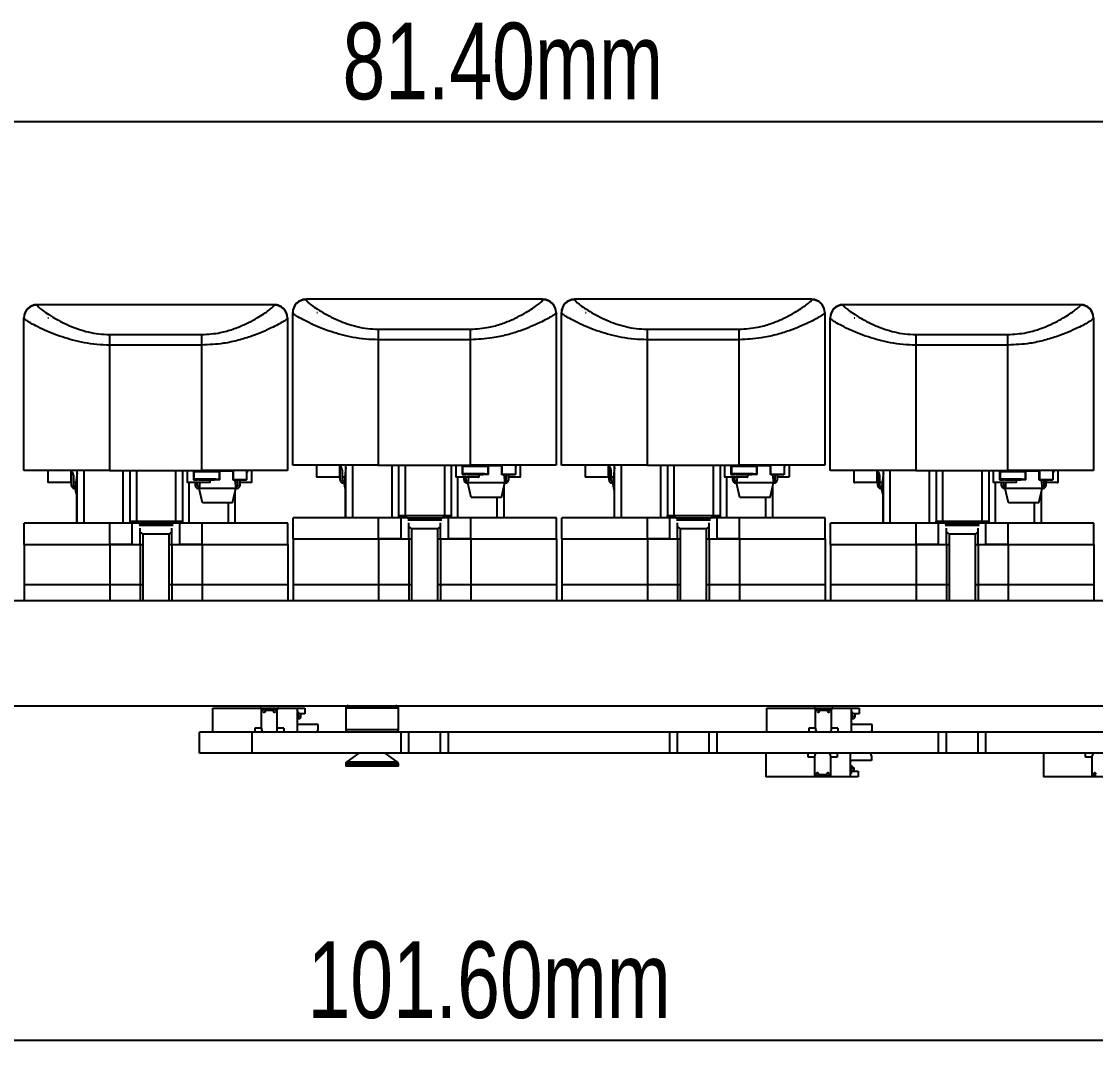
# Model space of a CAD drawing. Header units: millimetres. Extents: x 5 to 292, y 4 to 204.
# Drawn here: x 75.83 to 116.59, y 70.41 to 110.09 of the extents above; entities that cross this region are included whole.
import ezdxf

# ---------------------------------------------------------------- set-up
doc = ezdxf.new("R2010")
doc.units = ezdxf.units.MM
doc.layers.add('LAYER_1', color=179, linetype='Continuous')
doc.styles.add('SLDTEXTSTYLE0', font='TXT', dxfattribs={"width": 0.75})
doc.dimstyles.new('SLDDIMSTYLE0', dxfattribs={"dimtxt": 2.910417, "dimasz": 3.556, "dimexe": 0, "dimexo": 0.0625, "dimgap": 0.727604, "dimtad": 1, "dimrnd": 1e-09, "dimzin": 4, "dimdsep": 46, "dimtxsty": 'SLDTEXTSTYLE0', "dimblk1": 'CLOSED', "dimblk2": 'CLOSED', "dimsah": 1, "dimcen": 0.09, "dimadec": 0, "dimazin": 1, "dimtfac": 1, "dimtofl": 0, "dimtmove": 0, "dimatfit": 3, "dimldrblk": 'CLOSED', "dimfxl": 1, "dimfrac": 2, "dimtolj": 1, "dimtzin": 12, "dimarcsym": 0})

# ---------------------------------------------------------------- blocks, each defined once
blk = doc.blocks.new('_CLOSED')
at = {"color": 0, "linetype": 'ByBlock', "lineweight": -2}
for p, q in [((-1, 0.166667), (0, 0)), ((-1, 0.166667), (-1, -0.166667)), ((0, 0), (-1, -0.166667)), ((0, 0), (-1, 0))]:
    blk.add_line(p, q, dxfattribs=at)
blk = doc.blocks.new('_D')
at = {"layer": 'LAYER_1'}
for p, q in [((55.519, 98.802), (55.519, 107.298)), ((136.919, 98.802), (136.919, 107.298)), ((55.519, 106.298), (136.919, 106.298))]:
    blk.add_line(p, q, dxfattribs=at)
at = {"layer": 'LAYER_1', "xscale": 3.556, "yscale": 3.556, "rotation": 180}
blk.add_blockref('_CLOSED', (55.519, 106.298, -83.201), dxfattribs=at)
at = {"layer": 'LAYER_1', "xscale": 3.556, "yscale": 3.556}
blk.add_blockref('_CLOSED', (136.919, 106.298, -83.201), dxfattribs=at)
at = {"layer": 'LAYER_1', "insert": (88.009, 110.05), "char_height": 2.9104, "attachment_point": 1, "style": 'SLDTEXTSTYLE0'}
blk.add_mtext('81.40mm', dxfattribs=at)
blk = doc.blocks.new('_D_1')
at = {"layer": 'LAYER_1'}
for p, q in [((45.432, 83.114), (45.432, 70.414)), ((147.032, 83.114), (147.032, 70.414)), ((45.432, 71.414), (147.032, 71.414))]:
    blk.add_line(p, q, dxfattribs=at)
at = {"layer": 'LAYER_1', "xscale": 3.556, "yscale": 3.556, "rotation": 180}
blk.add_blockref('_CLOSED', (45.432, 71.414, -83.201), dxfattribs=at)
at = {"layer": 'LAYER_1', "xscale": 3.556, "yscale": 3.556}
blk.add_blockref('_CLOSED', (147.032, 71.414, -83.201), dxfattribs=at)
at = {"layer": 'LAYER_1', "insert": (86.682, 75.165), "char_height": 2.9104, "attachment_point": 1, "style": 'SLDTEXTSTYLE0'}
blk.add_mtext('101.60mm', dxfattribs=at)

msp = doc.modelspace()

# ---------------------------------------------------------------- linework, layer by layer
at = {"color": 7, "linetype": 'Continuous', "lineweight": 25}
for p, q in [((86.619, 99.544), (86.619, 99.531)), ((95.619, 99.544), (86.619, 99.544)), ((95.619, 99.531), (95.619, 99.544)), ((96.819, 99.544), (96.819, 99.531)), ((105.819, 99.544), (96.819, 99.544)), ((105.819, 99.531), (105.819, 99.544)), ((76.419, 99.339), (76.419, 99.326)), ((85.419, 99.339), (76.419, 99.339)), ((85.419, 99.326), (85.419, 99.339)), ((107.019, 99.339), (107.019, 99.326)), ((116.019, 99.339), (107.019, 99.339)), ((116.019, 99.326), (116.019, 99.339)), ((75.919, 98.827), (75.919, 98.839)), ((75.919, 93.039), (75.919, 98.827)), ((76.83, 98.839), (76.856, 98.839)), ((85.919, 98.839), (85.919, 98.827)), ((85.919, 98.827), (85.919, 93.039)), ((86.119, 99.032), (86.119, 99.044)), ((86.119, 93.244), (86.119, 99.032)), ((87.03, 99.044), (87.056, 99.044)), ((96.119, 99.044), (96.119, 99.032)), ((96.119, 99.032), (96.119, 93.244)), ((96.319, 99.032), (96.319, 99.044)), ((96.319, 93.244), (96.319, 99.032)), ((97.23, 99.044), (97.256, 99.044)), ((106.319, 99.044), (106.319, 99.032)), ((106.319, 99.032), (106.319, 93.244)), ((106.519, 98.827), (106.519, 98.839)), ((106.519, 93.039), (106.519, 98.827)), ((107.43, 98.839), (107.456, 98.839)), ((116.519, 98.839), (116.519, 98.827)), ((116.519, 98.827), (116.519, 93.039)), ((89.369, 98.41), (92.869, 98.41)), ((89.369, 98.41), (89.369, 98.01)), ((92.869, 98.01), (92.869, 98.41)), ((99.569, 98.41), (103.069, 98.41)), ((99.569, 98.41), (99.569, 98.01)), ((103.069, 98.01), (103.069, 98.41)), ((79.169, 98.206), (82.669, 98.206)), ((79.169, 98.206), (79.169, 97.806)), ((82.669, 97.806), (82.669, 98.206)), ((92.869, 98.01), (89.369, 98.01)), ((89.369, 98.01), (89.369, 93.244)), ((92.869, 93.244), (92.869, 98.01)), ((99.569, 98.01), (99.569, 93.244)), ((103.069, 98.01), (99.569, 98.01)), ((103.069, 93.244), (103.069, 98.01)), ((109.769, 98.206), (113.269, 98.206)), ((109.769, 98.206), (109.769, 97.806)), ((113.269, 97.806), (113.269, 98.206)), ((79.169, 97.806), (79.169, 93.039)), ((82.669, 97.806), (79.169, 97.806)), ((82.669, 93.039), (82.669, 97.806)), ((113.269, 97.806), (109.769, 97.806)), ((109.769, 97.806), (109.769, 93.039)), ((113.269, 93.039), (113.269, 97.806)), ((79.169, 93.039), (75.919, 93.039)), ((76.833, 92.594), (76.833, 93.034)), ((77.693, 93.034), (77.693, 92.594)), ((77.94, 92.951), (77.868, 92.367)), ((77.94, 91.039), (77.94, 93.039)), ((78.19, 93.039), (78.19, 91.039)), ((79.169, 93.039), (82.669, 93.039)), ((79.69, 91.039), (79.69, 93.039)), ((79.94, 93.039), (79.94, 91.125)), ((80.19, 93.039), (80.19, 91.125)), ((81.69, 91.125), (81.69, 93.039)), ((81.94, 93.039), (81.94, 91.039)), ((82.121, 92.594), (82.121, 93.034)), ((82.353, 93.039), (82.353, 92.689)), ((82.383, 93.009), (82.603, 93.009)), ((82.383, 92.719), (82.383, 93.009)), ((82.603, 93.009), (82.603, 93.039)), ((82.603, 93.009), (83.103, 93.009)), ((82.652, 93.009), (82.652, 93.039)), ((82.653, 93.009), (82.653, 93.039)), ((85.919, 93.039), (82.669, 93.039)), ((82.981, 93.034), (82.981, 93.009)), ((83.053, 93.017), (82.981, 93.017)), ((83.053, 93.039), (83.053, 93.009)), ((83.055, 93.039), (83.055, 93.009)), ((83.103, 93.034), (83.103, 93.039)), ((83.103, 93.034), (83.103, 93.009)), ((83.353, 93.034), (83.103, 93.034)), ((83.103, 93.009), (83.323, 93.009)), ((83.323, 93.009), (83.323, 92.719)), ((83.353, 93.039), (83.353, 93.034)), ((83.353, 92.689), (83.353, 93.034)), ((83.856, 93.017), (83.353, 93.017)), ((83.68, 93.017), (83.68, 93.039)), ((83.699, 93.017), (83.699, 93.034)), ((83.856, 93.039), (83.856, 92.689)), ((83.856, 92.719), (83.856, 93.009)), ((83.856, 93.009), (83.858, 93.009)), ((83.858, 93.009), (83.858, 93.039)), ((83.858, 93.009), (83.86, 93.009)), ((83.86, 93.034), (83.86, 93.009)), ((83.861, 93.034), (83.86, 93.034)), ((83.86, 93.009), (83.861, 93.009)), ((83.861, 92.689), (83.861, 93.034)), ((83.861, 93.009), (83.861, 92.719)), ((84.371, 93.039), (84.371, 92.689)), ((84.392, 92.969), (84.371, 92.969)), ((84.392, 93.039), (84.392, 92.969)), ((84.559, 93.034), (84.559, 92.594)), ((89.369, 93.244), (86.119, 93.244)), ((87.033, 92.799), (87.033, 93.239)), ((87.893, 93.239), (87.893, 92.799)), ((87.927, 92.671), (87.927, 93.074)), ((87.997, 93.074), (87.997, 92.671)), ((88.14, 93.156), (88.068, 92.571)), ((88.14, 91.244), (88.14, 93.244)), ((88.39, 93.244), (88.39, 91.244)), ((89.369, 93.244), (92.869, 93.244)), ((89.89, 91.244), (89.89, 93.244)), ((90.14, 93.244), (90.14, 91.33)), ((90.39, 93.244), (90.39, 91.33)), ((91.89, 91.33), (91.89, 93.244)), ((92.14, 93.244), (92.14, 91.244)), ((92.321, 92.799), (92.321, 93.239)), ((92.553, 93.244), (92.553, 92.894)), ((92.583, 92.924), (92.583, 93.214)), ((92.583, 93.214), (92.803, 93.214)), ((92.803, 93.214), (92.803, 93.244)), ((92.803, 93.214), (93.303, 93.214)), ((92.852, 93.214), (92.852, 93.244)), ((92.853, 93.214), (92.853, 93.244)), ((96.119, 93.244), (92.869, 93.244)), ((93.181, 93.239), (93.181, 93.214)), ((93.253, 93.221), (93.181, 93.221)), ((93.253, 93.244), (93.253, 93.214)), ((93.255, 93.244), (93.255, 93.214)), ((93.303, 93.239), (93.303, 93.244)), ((93.303, 93.239), (93.303, 93.214)), ((93.553, 93.239), (93.303, 93.239)), ((93.303, 93.214), (93.523, 93.214)), ((93.523, 93.214), (93.523, 92.924)), ((93.553, 93.244), (93.553, 93.239)), ((93.553, 92.894), (93.553, 93.239)), ((94.056, 93.221), (93.553, 93.221)), ((93.88, 93.221), (93.88, 93.244)), ((93.899, 93.221), (93.899, 93.239)), ((94.056, 93.244), (94.056, 92.894)), ((94.056, 93.214), (94.058, 93.214)), ((94.056, 92.924), (94.056, 93.214)), ((94.058, 93.214), (94.058, 93.244)), ((94.058, 93.214), (94.06, 93.214)), ((94.06, 93.239), (94.06, 93.214)), ((94.061, 93.239), (94.06, 93.239)), ((94.06, 93.214), (94.061, 93.214)), ((94.061, 92.894), (94.061, 93.239)), ((94.061, 93.214), (94.061, 92.924)), ((94.571, 93.244), (94.571, 92.894)), ((94.592, 93.174), (94.571, 93.174)), ((94.592, 93.244), (94.592, 93.174)), ((94.759, 93.239), (94.759, 92.799)), ((99.569, 93.244), (96.319, 93.244)), ((97.233, 92.799), (97.233, 93.239)), ((98.093, 93.239), (98.093, 92.799)), ((98.127, 92.671), (98.127, 93.074)), ((98.197, 93.074), (98.197, 92.671)), ((98.34, 93.156), (98.268, 92.571)), ((98.34, 91.244), (98.34, 93.244)), ((98.59, 93.244), (98.59, 91.244)), ((99.569, 93.244), (103.069, 93.244)), ((100.09, 91.244), (100.09, 93.244)), ((100.34, 93.244), (100.34, 91.33)), ((100.59, 93.244), (100.59, 91.33)), ((102.09, 91.33), (102.09, 93.244)), ((102.34, 93.244), (102.34, 91.244)), ((102.521, 92.799), (102.521, 93.239)), ((102.753, 93.244), (102.753, 92.894)), ((102.783, 93.214), (103.003, 93.214)), ((102.783, 92.924), (102.783, 93.214)), ((103.003, 93.214), (103.003, 93.244)), ((103.003, 93.214), (103.503, 93.214)), ((103.052, 93.214), (103.052, 93.244)), ((103.053, 93.214), (103.053, 93.244)), ((106.319, 93.244), (103.069, 93.244)), ((103.381, 93.239), (103.381, 93.214)), ((103.453, 93.221), (103.381, 93.221)), ((103.453, 93.244), (103.453, 93.214)), ((103.455, 93.244), (103.455, 93.214)), ((103.503, 93.239), (103.503, 93.244)), ((103.503, 93.239), (103.503, 93.214)), ((103.753, 93.239), (103.503, 93.239)), ((103.503, 93.214), (103.723, 93.214)), ((103.723, 93.214), (103.723, 92.924)), ((103.753, 93.244), (103.753, 93.239)), ((103.753, 92.894), (103.753, 93.239)), ((104.256, 93.221), (103.753, 93.221)), ((104.08, 93.221), (104.08, 93.244)), ((104.099, 93.221), (104.099, 93.239)), ((104.256, 93.244), (104.256, 92.894)), ((104.256, 93.214), (104.258, 93.214)), ((104.256, 92.924), (104.256, 93.214)), ((104.258, 93.214), (104.258, 93.244)), ((104.258, 93.214), (104.26, 93.214)), ((104.26, 93.239), (104.26, 93.214)), ((104.261, 93.239), (104.26, 93.239)), ((104.26, 93.214), (104.261, 93.214)), ((104.261, 92.894), (104.261, 93.239)), ((104.261, 93.214), (104.261, 92.924)), ((104.771, 93.244), (104.771, 92.894)), ((104.792, 93.174), (104.771, 93.174)), ((104.792, 93.244), (104.792, 93.174)), ((104.959, 93.239), (104.959, 92.799)), ((109.769, 93.039), (106.519, 93.039)), ((107.433, 92.594), (107.433, 93.034)), ((108.293, 93.034), (108.293, 92.594)), ((108.54, 92.951), (108.468, 92.367)), ((108.54, 91.039), (108.54, 93.039)), ((108.79, 93.039), (108.79, 91.039)), ((109.769, 93.039), (113.269, 93.039)), ((110.29, 91.039), (110.29, 93.039)), ((110.54, 93.039), (110.54, 91.125)), ((110.79, 93.039), (110.79, 91.125)), ((112.29, 91.125), (112.29, 93.039)), ((112.54, 93.039), (112.54, 91.039)), ((112.721, 92.594), (112.721, 93.034)), ((112.953, 93.039), (112.953, 92.689)), ((112.983, 92.719), (112.983, 93.009)), ((112.983, 93.009), (113.203, 93.009)), ((113.203, 93.009), (113.203, 93.039)), ((113.203, 93.009), (113.703, 93.009)), ((113.252, 93.009), (113.252, 93.039)), ((113.253, 93.009), (113.253, 93.039)), ((116.519, 93.039), (113.269, 93.039)), ((113.581, 93.034), (113.581, 93.009)), ((113.653, 93.017), (113.581, 93.017)), ((113.653, 93.039), (113.653, 93.009)), ((113.655, 93.039), (113.655, 93.009)), ((113.703, 93.034), (113.703, 93.039)), ((113.703, 93.034), (113.703, 93.009)), ((113.953, 93.034), (113.703, 93.034)), ((113.703, 93.009), (113.923, 93.009)), ((113.923, 93.009), (113.923, 92.719)), ((113.953, 93.039), (113.953, 93.034)), ((113.953, 92.689), (113.953, 93.034)), ((114.456, 93.017), (113.953, 93.017)), ((114.28, 93.017), (114.28, 93.039)), ((114.299, 93.017), (114.299, 93.034)), ((114.456, 93.039), (114.456, 92.689)), ((114.456, 93.009), (114.458, 93.009)), ((114.456, 92.719), (114.456, 93.009)), ((114.458, 93.009), (114.458, 93.039)), ((114.458, 93.009), (114.46, 93.009)), ((114.46, 93.034), (114.46, 93.009)), ((114.461, 93.034), (114.46, 93.034)), ((114.46, 93.009), (114.461, 93.009)), ((114.461, 92.689), (114.461, 93.034)), ((114.461, 93.009), (114.461, 92.719)), ((114.971, 93.039), (114.971, 92.689)), ((114.992, 92.969), (114.971, 92.969)), ((114.992, 93.039), (114.992, 92.969)), ((115.159, 93.034), (115.159, 92.594)), ((77.688, 92.589), (76.838, 92.589)), ((77.727, 92.589), (77.688, 92.589)), ((77.727, 92.467), (77.727, 92.869)), ((77.797, 92.869), (77.797, 92.467)), ((77.896, 92.589), (77.797, 92.589)), ((82.976, 92.589), (82.126, 92.589)), ((82.18, 92.589), (82.18, 91.039)), ((82.353, 92.689), (82.503, 92.689)), ((82.503, 92.719), (82.383, 92.719)), ((82.425, 92.467), (82.425, 92.589)), ((82.495, 92.589), (82.495, 92.467)), ((82.503, 92.689), (82.503, 92.719)), ((83.203, 92.719), (82.503, 92.719)), ((82.553, 92.689), (82.503, 92.689)), ((82.553, 92.719), (82.553, 92.69)), ((83.153, 92.69), (82.553, 92.69)), ((82.553, 92.679), (82.553, 92.689)), ((83.152, 92.689), (82.553, 92.689)), ((82.553, 92.679), (82.553, 92.689)), ((82.553, 92.689), (82.553, 92.689)), ((83.152, 92.679), (82.553, 92.679)), ((82.553, 92.679), (82.553, 92.679)), ((82.594, 92.589), (82.566, 92.367)), ((82.981, 92.679), (82.981, 92.594)), ((83.152, 92.679), (83.152, 92.689)), ((83.203, 92.689), (83.152, 92.689)), ((83.153, 92.69), (83.153, 92.719)), ((83.203, 92.689), (83.203, 92.719)), ((83.203, 92.719), (83.323, 92.719)), ((83.353, 92.689), (83.203, 92.689)), ((83.857, 92.719), (83.856, 92.719)), ((83.856, 92.689), (83.857, 92.689)), ((83.857, 92.689), (83.857, 92.719)), ((83.86, 92.719), (83.857, 92.719)), ((83.857, 92.689), (83.86, 92.689)), ((83.86, 92.689), (83.86, 92.719)), ((83.86, 92.719), (83.861, 92.719)), ((83.861, 92.689), (83.86, 92.689)), ((84.371, 92.689), (83.861, 92.689)), ((83.864, 92.679), (83.864, 92.689)), ((83.866, 92.679), (83.864, 92.679)), ((83.866, 92.679), (83.866, 92.689)), ((84.365, 92.679), (83.866, 92.679)), ((83.928, 92.679), (83.966, 92.367)), ((84.038, 92.589), (83.939, 92.589)), ((84.038, 92.467), (84.038, 92.679)), ((84.108, 92.679), (84.108, 92.467)), ((84.554, 92.589), (84.108, 92.589)), ((84.365, 92.679), (84.365, 92.689)), ((87.888, 92.794), (87.038, 92.794)), ((87.927, 92.794), (87.888, 92.794)), ((88.096, 92.794), (87.997, 92.794)), ((88.027, 92.641), (88.077, 92.641)), ((88.068, 92.571), (88.027, 92.571)), ((88.14, 92.26), (88.068, 92.571)), ((88.14, 92.571), (88.068, 92.571)), ((93.176, 92.794), (92.326, 92.794)), ((92.38, 92.794), (92.38, 91.244)), ((92.553, 92.894), (92.703, 92.894)), ((92.703, 92.924), (92.583, 92.924)), ((92.625, 92.671), (92.625, 92.794)), ((92.695, 92.794), (92.695, 92.671)), ((92.703, 92.894), (92.703, 92.924)), ((93.403, 92.924), (92.703, 92.924)), ((92.753, 92.894), (92.703, 92.894)), ((92.725, 92.641), (92.775, 92.641)), ((92.766, 92.571), (92.725, 92.571)), ((92.753, 92.924), (92.753, 92.895)), ((93.353, 92.895), (92.753, 92.895)), ((92.753, 92.884), (92.753, 92.894)), ((93.352, 92.894), (92.753, 92.894)), ((92.753, 92.884), (92.753, 92.894)), ((92.753, 92.894), (92.753, 92.894)), ((93.352, 92.884), (92.753, 92.884)), ((92.753, 92.884), (92.753, 92.884)), ((92.794, 92.794), (92.766, 92.571)), ((94.166, 92.571), (92.766, 92.571)), ((92.893, 92.021), (92.766, 92.571)), ((93.181, 92.884), (93.181, 92.799)), ((93.352, 92.884), (93.352, 92.894)), ((93.403, 92.894), (93.352, 92.894)), ((93.353, 92.895), (93.353, 92.924)), ((93.403, 92.894), (93.403, 92.924)), ((93.403, 92.924), (93.523, 92.924)), ((93.553, 92.894), (93.403, 92.894)), ((94.04, 92.021), (94.166, 92.571)), ((94.057, 92.924), (94.056, 92.924)), ((94.056, 92.894), (94.057, 92.894)), ((94.057, 92.894), (94.057, 92.924)), ((94.06, 92.924), (94.057, 92.924)), ((94.057, 92.894), (94.06, 92.894)), ((94.06, 92.894), (94.06, 92.924)), ((94.06, 92.924), (94.061, 92.924)), ((94.061, 92.894), (94.06, 92.894)), ((94.571, 92.894), (94.061, 92.894)), ((94.064, 92.884), (94.064, 92.894)), ((94.066, 92.884), (94.064, 92.884)), ((94.066, 92.884), (94.066, 92.894)), ((94.565, 92.884), (94.066, 92.884)), ((94.128, 92.884), (94.166, 92.571)), ((94.238, 92.794), (94.139, 92.794)), ((94.158, 92.641), (94.208, 92.641)), ((94.208, 92.571), (94.166, 92.571)), ((94.238, 92.671), (94.238, 92.884)), ((94.308, 92.884), (94.308, 92.671)), ((94.754, 92.794), (94.308, 92.794)), ((94.565, 92.884), (94.565, 92.894)), ((98.088, 92.794), (97.238, 92.794)), ((98.127, 92.794), (98.088, 92.794)), ((98.296, 92.794), (98.197, 92.794)), ((98.227, 92.641), (98.277, 92.641)), ((98.268, 92.571), (98.227, 92.571)), ((98.34, 92.571), (98.268, 92.571)), ((98.34, 92.26), (98.268, 92.571)), ((103.376, 92.794), (102.526, 92.794)), ((102.58, 92.794), (102.58, 91.244)), ((102.753, 92.894), (102.903, 92.894)), ((102.903, 92.924), (102.783, 92.924)), ((102.825, 92.671), (102.825, 92.794)), ((102.895, 92.794), (102.895, 92.671)), ((102.903, 92.894), (102.903, 92.924)), ((103.603, 92.924), (102.903, 92.924)), ((102.953, 92.894), (102.903, 92.894)), ((102.925, 92.641), (102.975, 92.641)), ((102.966, 92.571), (102.925, 92.571)), ((102.953, 92.924), (102.953, 92.895)), ((103.553, 92.895), (102.953, 92.895)), ((102.953, 92.884), (102.953, 92.894)), ((103.552, 92.894), (102.953, 92.894)), ((102.953, 92.884), (102.953, 92.894)), ((102.953, 92.894), (102.953, 92.894)), ((103.552, 92.884), (102.953, 92.884)), ((102.953, 92.884), (102.953, 92.884)), ((102.994, 92.794), (102.966, 92.571)), ((104.366, 92.571), (102.966, 92.571)), ((103.093, 92.021), (102.966, 92.571)), ((103.381, 92.884), (103.381, 92.799)), ((103.552, 92.884), (103.552, 92.894)), ((103.603, 92.894), (103.552, 92.894)), ((103.553, 92.895), (103.553, 92.924)), ((103.603, 92.894), (103.603, 92.924)), ((103.603, 92.924), (103.723, 92.924)), ((103.753, 92.894), (103.603, 92.894)), ((104.24, 92.021), (104.366, 92.571)), ((104.257, 92.924), (104.256, 92.924)), ((104.256, 92.894), (104.257, 92.894)), ((104.257, 92.894), (104.257, 92.924)), ((104.26, 92.924), (104.257, 92.924)), ((104.257, 92.894), (104.26, 92.894)), ((104.26, 92.894), (104.26, 92.924)), ((104.26, 92.924), (104.261, 92.924)), ((104.261, 92.894), (104.26, 92.894)), ((104.771, 92.894), (104.261, 92.894)), ((104.264, 92.884), (104.264, 92.894)), ((104.266, 92.884), (104.264, 92.884)), ((104.266, 92.884), (104.266, 92.894)), ((104.765, 92.884), (104.266, 92.884)), ((104.328, 92.884), (104.366, 92.571)), ((104.438, 92.794), (104.339, 92.794)), ((104.358, 92.641), (104.408, 92.641)), ((104.408, 92.571), (104.366, 92.571)), ((104.438, 92.671), (104.438, 92.884)), ((104.508, 92.884), (104.508, 92.671)), ((104.954, 92.794), (104.508, 92.794)), ((104.765, 92.884), (104.765, 92.894)), ((108.288, 92.589), (107.438, 92.589)), ((108.327, 92.589), (108.288, 92.589)), ((108.327, 92.467), (108.327, 92.869)), ((108.397, 92.869), (108.397, 92.467)), ((108.496, 92.589), (108.397, 92.589)), ((113.576, 92.589), (112.726, 92.589)), ((112.78, 92.589), (112.78, 91.039)), ((112.953, 92.689), (113.103, 92.689)), ((113.103, 92.719), (112.983, 92.719)), ((113.025, 92.467), (113.025, 92.589)), ((113.095, 92.589), (113.095, 92.467)), ((113.103, 92.689), (113.103, 92.719)), ((113.803, 92.719), (113.103, 92.719)), ((113.153, 92.689), (113.103, 92.689)), ((113.153, 92.719), (113.153, 92.69)), ((113.753, 92.69), (113.153, 92.69)), ((113.153, 92.679), (113.153, 92.689)), ((113.752, 92.689), (113.153, 92.689)), ((113.153, 92.679), (113.153, 92.689)), ((113.153, 92.689), (113.153, 92.689)), ((113.752, 92.679), (113.153, 92.679)), ((113.153, 92.679), (113.153, 92.679)), ((113.194, 92.589), (113.166, 92.367)), ((113.581, 92.679), (113.581, 92.594)), ((113.752, 92.679), (113.752, 92.689)), ((113.803, 92.689), (113.752, 92.689)), ((113.753, 92.69), (113.753, 92.719)), ((113.803, 92.689), (113.803, 92.719)), ((113.803, 92.719), (113.923, 92.719)), ((113.953, 92.689), (113.803, 92.689)), ((114.457, 92.719), (114.456, 92.719)), ((114.456, 92.689), (114.457, 92.689)), ((114.457, 92.689), (114.457, 92.719)), ((114.46, 92.719), (114.457, 92.719)), ((114.457, 92.689), (114.46, 92.689)), ((114.46, 92.689), (114.46, 92.719)), ((114.46, 92.719), (114.461, 92.719)), ((114.461, 92.689), (114.46, 92.689)), ((114.971, 92.689), (114.461, 92.689)), ((114.464, 92.679), (114.464, 92.689)), ((114.466, 92.679), (114.464, 92.679)), ((114.466, 92.679), (114.466, 92.689)), ((114.965, 92.679), (114.466, 92.679)), ((114.528, 92.679), (114.566, 92.367)), ((114.638, 92.589), (114.539, 92.589)), ((114.638, 92.467), (114.638, 92.679)), ((114.708, 92.679), (114.708, 92.467)), ((115.154, 92.589), (114.708, 92.589)), ((114.965, 92.679), (114.965, 92.689)), ((77.827, 92.437), (77.877, 92.437)), ((77.868, 92.367), (77.827, 92.367)), ((77.94, 92.367), (77.868, 92.367)), ((77.94, 92.056), (77.868, 92.367)), ((82.525, 92.437), (82.575, 92.437)), ((82.566, 92.367), (82.525, 92.367)), ((82.693, 91.817), (82.566, 92.367)), ((83.966, 92.367), (82.566, 92.367)), ((83.84, 91.817), (83.966, 92.367)), ((83.93, 92.21), (83.93, 91.039)), ((83.958, 92.437), (84.008, 92.437)), ((84.008, 92.367), (83.966, 92.367)), ((88.13, 91.244), (88.13, 92.303)), ((94.13, 92.414), (94.13, 91.244)), ((98.33, 91.244), (98.33, 92.303)), ((104.33, 92.414), (104.33, 91.244)), ((108.427, 92.437), (108.477, 92.437)), ((108.468, 92.367), (108.427, 92.367)), ((108.54, 92.056), (108.468, 92.367)), ((108.54, 92.367), (108.468, 92.367)), ((113.125, 92.437), (113.175, 92.437)), ((113.166, 92.367), (113.125, 92.367)), ((113.293, 91.817), (113.166, 92.367)), ((114.566, 92.367), (113.166, 92.367)), ((114.44, 91.817), (114.566, 92.367)), ((114.53, 92.21), (114.53, 91.039)), ((114.558, 92.437), (114.608, 92.437)), ((114.608, 92.367), (114.566, 92.367)), ((77.93, 91.039), (77.93, 92.099)), ((83.84, 91.817), (82.693, 91.817)), ((83.68, 91.039), (83.68, 91.817)), ((94.04, 92.021), (92.893, 92.021)), ((93.88, 91.244), (93.88, 92.021)), ((104.24, 92.021), (103.093, 92.021)), ((104.08, 91.244), (104.08, 92.021)), ((108.53, 91.039), (108.53, 92.099)), ((114.44, 91.817), (113.293, 91.817)), ((114.28, 91.039), (114.28, 91.817)), ((90.132, 91.33), (90.132, 91.244)), ((90.132, 91.33), (91.132, 91.33)), ((91.132, 91.33), (92.132, 91.33)), ((92.132, 91.244), (92.132, 91.33)), ((100.332, 91.33), (100.332, 91.244)), ((100.332, 91.33), (101.332, 91.33)), ((101.332, 91.33), (102.332, 91.33)), ((102.332, 91.244), (102.332, 91.33)), ((75.932, 90.239), (75.932, 91.039)), ((79.182, 91.039), (75.932, 91.039)), ((79.182, 90.239), (79.182, 91.039)), ((80.032, 91.039), (79.182, 91.039)), ((79.932, 91.125), (79.932, 91.039)), ((79.932, 91.125), (80.932, 91.125)), ((80.032, 90.239), (80.032, 91.039)), ((80.262, 91.039), (80.032, 91.039)), ((80.932, 91.125), (81.932, 91.125)), ((81.832, 91.039), (81.602, 91.039)), ((81.832, 90.239), (81.832, 91.039)), ((82.682, 91.039), (81.832, 91.039)), ((81.932, 91.039), (81.932, 91.125)), ((82.682, 90.239), (82.682, 91.039)), ((85.932, 91.039), (82.682, 91.039)), ((85.932, 90.239), (85.932, 91.039)), ((86.132, 90.444), (86.132, 91.244)), ((89.382, 91.244), (86.132, 91.244)), ((89.382, 90.444), (89.382, 91.244)), ((90.232, 91.244), (89.382, 91.244)), ((90.232, 90.444), (90.232, 91.244)), ((90.462, 91.244), (90.232, 91.244)), ((90.532, 90.444), (90.532, 91.058)), ((91.732, 90.444), (91.732, 91.058)), ((92.032, 91.244), (91.802, 91.244)), ((92.032, 90.444), (92.032, 91.244)), ((92.882, 91.244), (92.032, 91.244)), ((92.882, 90.444), (92.882, 91.244)), ((96.132, 91.244), (92.882, 91.244)), ((96.132, 90.444), (96.132, 91.244)), ((96.332, 90.444), (96.332, 91.244)), ((99.582, 91.244), (96.332, 91.244)), ((99.582, 90.444), (99.582, 91.244)), ((100.432, 91.244), (99.582, 91.244)), ((100.432, 90.444), (100.432, 91.244)), ((100.662, 91.244), (100.432, 91.244)), ((100.732, 90.444), (100.732, 91.058)), ((101.932, 90.444), (101.932, 91.058)), ((102.232, 91.244), (102.002, 91.244)), ((102.232, 90.444), (102.232, 91.244)), ((103.082, 91.244), (102.232, 91.244)), ((103.082, 90.444), (103.082, 91.244)), ((106.332, 91.244), (103.082, 91.244)), ((106.332, 90.444), (106.332, 91.244)), ((106.532, 90.239), (106.532, 91.039)), ((109.782, 91.039), (106.532, 91.039)), ((109.782, 90.239), (109.782, 91.039)), ((110.632, 91.039), (109.782, 91.039)), ((110.532, 91.125), (110.532, 91.039)), ((110.532, 91.125), (111.532, 91.125)), ((110.632, 90.239), (110.632, 91.039)), ((110.862, 91.039), (110.632, 91.039)), ((111.532, 91.125), (112.532, 91.125)), ((112.432, 91.039), (112.202, 91.039)), ((112.432, 90.239), (112.432, 91.039)), ((113.282, 91.039), (112.432, 91.039)), ((112.532, 91.039), (112.532, 91.125)), ((113.282, 90.239), (113.282, 91.039)), ((116.532, 91.039), (113.282, 91.039)), ((116.532, 90.239), (116.532, 91.039)), ((80.332, 90.239), (80.332, 90.853)), ((80.332, 90.698), (80.432, 90.625)), ((80.432, 90.625), (80.432, 88.114)), ((80.932, 90.625), (80.432, 90.625)), ((81.432, 90.625), (80.932, 90.625)), ((81.432, 90.625), (81.532, 90.698)), ((81.432, 88.114), (81.432, 90.625)), ((81.532, 90.239), (81.532, 90.853)), ((90.532, 90.902), (90.632, 90.83)), ((90.632, 90.83), (90.632, 88.114)), ((91.132, 90.83), (90.632, 90.83)), ((91.632, 90.83), (91.132, 90.83)), ((91.632, 90.83), (91.732, 90.902)), ((91.632, 88.114), (91.632, 90.83)), ((100.732, 90.902), (100.832, 90.83)), ((100.832, 90.83), (100.832, 88.114)), ((101.332, 90.83), (100.832, 90.83)), ((101.832, 90.83), (101.332, 90.83)), ((101.832, 90.83), (101.932, 90.902)), ((101.832, 88.114), (101.832, 90.83)), ((110.932, 90.239), (110.932, 90.853)), ((110.932, 90.698), (111.032, 90.625)), ((111.032, 90.625), (111.032, 88.114)), ((111.532, 90.625), (111.032, 90.625)), ((112.032, 90.625), (111.532, 90.625)), ((112.032, 90.625), (112.132, 90.698)), ((112.032, 88.114), (112.032, 90.625)), ((112.132, 90.239), (112.132, 90.853)), ((75.932, 90.239), (75.932, 88.714)), ((75.932, 90.239), (79.182, 90.239)), ((79.182, 90.239), (79.182, 88.714)), ((79.182, 90.239), (80.332, 90.239)), ((80.032, 90.239), (79.182, 90.239)), ((80.332, 90.239), (80.332, 88.714)), ((80.332, 90.239), (80.432, 90.239)), ((81.432, 90.239), (81.532, 90.239)), ((81.532, 90.239), (81.532, 88.714)), ((81.532, 90.239), (82.682, 90.239)), ((82.682, 90.239), (81.832, 90.239)), ((82.682, 90.239), (82.682, 88.714)), ((82.682, 90.239), (85.932, 90.239)), ((85.932, 90.239), (85.932, 88.714)), ((86.132, 90.444), (86.132, 88.714)), ((86.132, 90.444), (89.382, 90.444)), ((89.382, 90.444), (89.382, 88.714)), ((89.382, 90.444), (90.532, 90.444)), ((90.232, 90.444), (89.382, 90.444)), ((90.532, 90.444), (90.532, 88.714)), ((90.532, 90.444), (90.632, 90.444)), ((91.632, 90.444), (91.732, 90.444)), ((91.732, 90.444), (91.732, 88.714)), ((91.732, 90.444), (92.882, 90.444)), ((92.882, 90.444), (92.032, 90.444)), ((92.882, 90.444), (92.882, 88.714)), ((92.882, 90.444), (96.132, 90.444)), ((96.132, 90.444), (96.132, 88.714)), ((96.332, 90.444), (96.332, 88.714)), ((96.332, 90.444), (99.582, 90.444)), ((99.582, 90.444), (99.582, 88.714)), ((99.582, 90.444), (100.732, 90.444)), ((100.432, 90.444), (99.582, 90.444)), ((100.732, 90.444), (100.732, 88.714)), ((100.732, 90.444), (100.832, 90.444)), ((101.832, 90.444), (101.932, 90.444)), ((101.932, 90.444), (103.082, 90.444)), ((101.932, 90.444), (101.932, 88.714)), ((103.082, 90.444), (102.232, 90.444)), ((103.082, 90.444), (103.082, 88.714)), ((103.082, 90.444), (106.332, 90.444)), ((106.332, 90.444), (106.332, 88.714)), ((106.532, 90.239), (106.532, 88.714)), ((106.532, 90.239), (109.782, 90.239)), ((109.782, 90.239), (109.782, 88.714)), ((109.782, 90.239), (110.932, 90.239)), ((110.632, 90.239), (109.782, 90.239)), ((110.932, 90.239), (110.932, 88.714)), ((110.932, 90.239), (111.032, 90.239)), ((112.032, 90.239), (112.132, 90.239)), ((112.132, 90.239), (113.282, 90.239)), ((112.132, 90.239), (112.132, 88.714)), ((113.282, 90.239), (112.432, 90.239)), ((113.282, 90.239), (113.282, 88.714)), ((113.282, 90.239), (116.532, 90.239)), ((116.532, 90.239), (116.532, 88.714)), ((75.932, 88.714), (79.182, 88.714)), ((75.932, 88.714), (75.932, 88.114)), ((79.182, 88.714), (80.332, 88.714)), ((79.182, 88.714), (79.182, 88.114)), ((80.332, 88.714), (80.432, 88.714)), ((80.332, 88.714), (80.332, 88.114)), ((81.432, 88.714), (81.532, 88.714)), ((81.532, 88.714), (82.682, 88.714)), ((81.532, 88.714), (81.532, 88.114)), ((82.682, 88.714), (85.932, 88.714)), ((82.682, 88.714), (82.682, 88.114)), ((85.932, 88.714), (85.932, 88.114)), ((86.132, 88.714), (89.382, 88.714)), ((86.132, 88.714), (86.132, 88.114)), ((89.382, 88.714), (90.532, 88.714)), ((89.382, 88.714), (89.382, 88.114)), ((90.532, 88.714), (90.632, 88.714)), ((90.532, 88.714), (90.532, 88.114)), ((91.632, 88.714), (91.732, 88.714)), ((91.732, 88.714), (92.882, 88.714)), ((91.732, 88.714), (91.732, 88.114)), ((92.882, 88.714), (96.132, 88.714)), ((92.882, 88.714), (92.882, 88.114)), ((96.132, 88.714), (96.132, 88.114)), ((96.332, 88.714), (99.582, 88.714)), ((96.332, 88.714), (96.332, 88.114)), ((99.582, 88.714), (100.732, 88.714)), ((99.582, 88.714), (99.582, 88.114)), ((100.732, 88.714), (100.832, 88.714)), ((100.732, 88.714), (100.732, 88.114)), ((101.832, 88.714), (101.932, 88.714)), ((101.932, 88.714), (103.082, 88.714)), ((101.932, 88.714), (101.932, 88.114)), ((103.082, 88.714), (106.332, 88.714)), ((103.082, 88.714), (103.082, 88.114)), ((106.332, 88.714), (106.332, 88.114)), ((106.532, 88.714), (109.782, 88.714)), ((106.532, 88.714), (106.532, 88.114)), ((109.782, 88.714), (110.932, 88.714)), ((109.782, 88.714), (109.782, 88.114)), ((110.932, 88.714), (111.032, 88.714)), ((110.932, 88.714), (110.932, 88.114)), ((112.032, 88.714), (112.132, 88.714)), ((112.132, 88.714), (113.282, 88.714)), ((112.132, 88.714), (112.132, 88.114)), ((113.282, 88.714), (116.532, 88.714)), ((113.282, 88.714), (113.282, 88.114)), ((116.532, 88.714), (116.532, 88.114)), ((48.682, 88.114), (143.782, 88.114)), ((79.182, 88.114), (80.332, 88.114)), ((81.532, 88.114), (82.682, 88.114)), ((89.382, 88.114), (90.532, 88.114)), ((91.732, 88.114), (92.882, 88.114)), ((99.582, 88.114), (100.732, 88.114)), ((101.932, 88.114), (103.082, 88.114)), ((109.782, 88.114), (110.932, 88.114)), ((112.132, 88.114), (113.282, 88.114)), ((48.682, 84.114), (143.782, 84.114)), ((83.085, 84.014), (84.885, 84.014)), ((83.085, 83.114), (83.085, 84.014)), ((84.885, 84.014), (84.935, 83.964)), ((84.92, 84.014), (84.885, 84.014)), ((84.92, 84.014), (85.551, 84.014)), ((84.992, 83.889), (84.92, 84.014)), ((85.551, 84.014), (85.479, 83.889)), ((85.535, 83.964), (85.585, 84.014)), ((85.585, 84.014), (85.551, 84.014)), ((85.585, 84.014), (86.285, 84.014)), ((86.285, 84.014), (86.285, 83.114)), ((86.285, 84.014), (86.585, 84.014)), ((86.585, 84.014), (86.585, 83.804)), ((88.132, 84.014), (88.132, 83.214)), ((90.132, 83.214), (90.132, 84.014)), ((104.117, 83.114), (104.117, 84.014)), ((104.117, 84.014), (105.917, 84.014)), ((105.917, 84.014), (105.967, 83.964)), ((105.951, 84.014), (105.917, 84.014)), ((105.951, 84.014), (106.582, 84.014)), ((106.024, 83.889), (105.951, 84.014)), ((106.582, 84.014), (106.51, 83.889)), ((106.567, 83.964), (106.617, 84.014)), ((106.617, 84.014), (106.582, 84.014)), ((106.617, 84.014), (107.317, 84.014)), ((107.317, 84.014), (107.317, 83.114)), ((107.317, 84.014), (107.617, 84.014)), ((107.617, 84.014), (107.617, 83.804)), ((84.935, 83.264), (84.935, 83.964)), ((84.949, 83.964), (85.085, 83.964)), ((85.085, 83.929), (85.085, 83.964)), ((85.085, 83.964), (85.385, 83.964)), ((85.385, 83.929), (85.085, 83.929)), ((85.085, 83.929), (85.085, 83.914)), ((85.385, 83.964), (85.522, 83.964)), ((85.385, 83.964), (85.385, 83.929)), ((85.385, 83.914), (85.385, 83.929)), ((85.535, 83.264), (85.535, 83.964)), ((86.285, 83.884), (86.335, 83.884)), ((86.325, 83.764), (86.285, 83.764)), ((86.285, 83.584), (86.325, 83.584)), ((86.325, 83.584), (86.325, 83.764)), ((86.435, 83.699), (86.325, 83.699)), ((86.325, 83.634), (86.385, 83.634)), ((86.335, 83.804), (86.335, 83.884)), ((86.585, 83.804), (86.335, 83.804)), ((86.385, 83.634), (86.435, 83.684)), ((86.435, 83.699), (86.435, 83.804)), ((86.435, 83.684), (86.435, 83.699)), ((105.967, 83.264), (105.967, 83.964)), ((105.98, 83.964), (106.117, 83.964)), ((106.117, 83.929), (106.117, 83.964)), ((106.117, 83.964), (106.417, 83.964)), ((106.117, 83.929), (106.117, 83.914)), ((106.417, 83.929), (106.117, 83.929)), ((106.417, 83.964), (106.553, 83.964)), ((106.417, 83.964), (106.417, 83.929)), ((106.417, 83.914), (106.417, 83.929)), ((106.567, 83.264), (106.567, 83.964)), ((107.317, 83.884), (107.367, 83.884)), ((107.357, 83.764), (107.317, 83.764)), ((107.317, 83.584), (107.357, 83.584)), ((107.357, 83.584), (107.357, 83.764)), ((107.467, 83.699), (107.357, 83.699)), ((107.357, 83.634), (107.417, 83.634)), ((107.367, 83.804), (107.367, 83.884)), ((107.617, 83.804), (107.367, 83.804)), ((107.417, 83.634), (107.467, 83.684)), ((107.467, 83.699), (107.467, 83.804)), ((107.467, 83.684), (107.467, 83.699)), ((84.935, 83.264), (84.685, 83.264)), ((84.685, 83.264), (84.685, 83.114)), ((84.935, 83.264), (84.935, 83.214)), ((85.785, 83.264), (85.535, 83.264)), ((85.535, 83.214), (85.535, 83.264)), ((85.785, 83.264), (85.785, 83.114)), ((87.085, 83.394), (86.355, 83.394)), ((87.085, 83.214), (87.085, 83.394)), ((105.967, 83.264), (105.717, 83.264)), ((105.717, 83.264), (105.717, 83.114)), ((105.967, 83.264), (105.967, 83.214)), ((106.817, 83.264), (106.567, 83.264)), ((106.567, 83.214), (106.567, 83.264)), ((106.817, 83.264), (106.817, 83.114)), ((108.117, 83.394), (107.387, 83.394)), ((108.117, 83.214), (108.117, 83.394)), ((82.582, 82.314), (82.582, 83.114)), ((84.582, 83.114), (82.582, 83.114)), ((84.582, 82.314), (84.582, 83.114)), ((90.232, 83.114), (84.582, 83.114)), ((90.232, 82.314), (90.232, 83.114)), ((90.532, 83.114), (90.232, 83.114)), ((90.532, 82.314), (90.532, 83.114)), ((91.732, 83.114), (90.532, 83.114)), ((91.732, 82.314), (91.732, 83.114)), ((92.032, 83.114), (91.732, 83.114)), ((92.032, 82.314), (92.032, 83.114)), ((100.432, 83.114), (92.032, 83.114)), ((100.432, 82.314), (100.432, 83.114)), ((100.732, 83.114), (100.432, 83.114)), ((100.732, 82.314), (100.732, 83.114)), ((101.932, 83.114), (100.732, 83.114)), ((101.932, 82.314), (101.932, 83.114)), ((102.232, 83.114), (101.932, 83.114)), ((102.232, 82.314), (102.232, 83.114)), ((110.632, 83.114), (102.232, 83.114)), ((110.632, 82.314), (110.632, 83.114)), ((110.932, 83.114), (110.632, 83.114)), ((110.932, 82.314), (110.932, 83.114)), ((112.132, 83.114), (110.932, 83.114)), ((112.132, 82.314), (112.132, 83.114)), ((112.432, 83.114), (112.132, 83.114)), ((112.432, 82.314), (112.432, 83.114)), ((120.832, 83.114), (112.432, 83.114)), ((84.582, 82.314), (82.582, 82.314)), ((90.232, 82.314), (84.582, 82.314)), ((88.632, 82.314), (88.174, 81.98)), ((90.091, 81.98), (89.632, 82.314)), ((90.532, 82.314), (90.232, 82.314)), ((91.732, 82.314), (90.532, 82.314)), ((92.032, 82.314), (91.732, 82.314)), ((100.432, 82.314), (92.032, 82.314)), ((100.732, 82.314), (100.432, 82.314)), ((101.932, 82.314), (100.732, 82.314)), ((102.232, 82.314), (101.932, 82.314)), ((110.632, 82.314), (102.232, 82.314)), ((104.085, 82.314), (104.085, 81.414)), ((105.685, 82.164), (105.685, 82.314)), ((105.935, 82.164), (105.685, 82.164)), ((105.935, 82.164), (105.935, 82.214)), ((105.935, 81.414), (105.935, 82.164)), ((106.535, 82.214), (106.535, 82.164)), ((106.535, 82.164), (106.535, 81.464)), ((106.785, 82.164), (106.535, 82.164)), ((106.785, 82.314), (106.785, 82.164)), ((107.285, 82.314), (107.285, 81.414)), ((108.085, 82.034), (107.355, 82.034)), ((108.085, 82.214), (108.085, 82.034)), ((110.932, 82.314), (110.632, 82.314)), ((112.132, 82.314), (110.932, 82.314)), ((112.432, 82.314), (112.132, 82.314)), ((120.832, 82.314), (112.432, 82.314)), ((114.617, 82.314), (114.617, 81.414)), ((116.217, 82.164), (116.217, 82.314)), ((116.467, 82.164), (116.217, 82.164)), ((116.467, 82.164), (116.467, 82.214)), ((116.467, 81.414), (116.467, 82.164)), ((88.132, 81.9), (88.132, 81.814)), ((88.237, 81.814), (88.132, 81.814)), ((90.132, 81.814), (88.237, 81.814)), ((90.132, 81.814), (90.132, 81.9)), ((105.992, 81.539), (105.935, 81.441)), ((106.551, 81.414), (106.479, 81.539)), ((107.285, 81.844), (107.325, 81.844)), ((107.325, 81.664), (107.285, 81.664)), ((107.335, 81.544), (107.285, 81.544)), ((107.325, 81.844), (107.325, 81.664)), ((107.385, 81.794), (107.325, 81.794)), ((107.435, 81.744), (107.325, 81.744)), ((107.335, 81.544), (107.335, 81.624)), ((107.335, 81.624), (107.585, 81.624)), ((107.385, 81.794), (107.435, 81.744)), ((107.435, 81.624), (107.435, 81.744)), ((107.585, 81.624), (107.585, 81.414)), ((116.524, 81.539), (116.467, 81.441)), ((105.935, 81.414), (104.085, 81.414)), ((106.551, 81.414), (105.935, 81.414)), ((106.085, 81.464), (105.949, 81.464)), ((106.085, 81.504), (106.085, 81.514)), ((106.085, 81.504), (106.385, 81.504)), ((106.085, 81.464), (106.085, 81.504)), ((106.085, 81.464), (106.385, 81.464)), ((106.385, 81.514), (106.385, 81.504)), ((106.385, 81.504), (106.385, 81.464)), ((106.522, 81.464), (106.385, 81.464)), ((106.535, 81.464), (106.585, 81.414)), ((106.585, 81.414), (106.551, 81.414)), ((107.285, 81.414), (106.585, 81.414)), ((107.585, 81.414), (107.285, 81.414)), ((116.467, 81.414), (114.617, 81.414)), ((117.083, 81.414), (116.467, 81.414)), ((116.617, 81.464), (116.481, 81.464))]:
    msp.add_line(p, q, dxfattribs=at)
at = {"color": 8, "linetype": 'Continuous', "lineweight": 25}
for p, q in [((80.262, 91.039), (81.602, 91.039)), ((80.932, 90.958), (80.287, 90.958)), ((81.578, 90.958), (80.932, 90.958)), ((90.462, 91.244), (91.802, 91.244)), ((91.132, 91.163), (90.487, 91.163)), ((91.778, 91.163), (91.132, 91.163)), ((100.662, 91.244), (102.002, 91.244)), ((101.332, 91.163), (100.687, 91.163)), ((101.978, 91.163), (101.332, 91.163)), ((110.862, 91.039), (112.202, 91.039)), ((111.532, 90.958), (110.887, 90.958)), ((112.178, 90.958), (111.532, 90.958)), ((90.132, 84.014), (88.132, 84.014)), ((88.132, 83.214), (90.132, 83.214)), ((88.174, 81.98), (88.274, 81.98)), ((88.274, 81.98), (90.091, 81.98)), ((90.132, 81.9), (88.132, 81.9))]:
    msp.add_line(p, q, dxfattribs=at)
at = {"color": 7, "linetype": 'Continuous', "lineweight": 25}
for centre, radius, start, end in [((86.619, 99.044), 0.5, 90, 180), ((86.618, 99.031), 0.499, 89.9342, 179.934), ((95.619, 99.044), 0.5, 0, 90), ((95.619, 99.031), 0.499, 0.066, 90.0658), ((96.819, 99.044), 0.5, 90, 180), ((96.818, 99.031), 0.499, 89.9342, 179.934), ((105.819, 99.044), 0.5, 0, 90), ((105.819, 99.031), 0.499, 0.066, 90.0658), ((76.419, 98.839), 0.5, 90, 180), ((76.418, 98.827), 0.499, 89.9342, 179.934), ((85.419, 98.839), 0.5, 0, 90), ((85.419, 98.827), 0.499, 0.066, 90.0658), ((107.019, 98.839), 0.5, 90, 180), ((107.018, 98.827), 0.499, 89.9342, 179.934), ((116.019, 98.839), 0.5, 0, 90), ((116.019, 98.827), 0.499, 0.066, 90.0658), ((76.838, 93.034), 0.005, 90, 180), ((77.688, 93.034), 0.005, 0, 90), ((77.627, 92.869), 0.17, 0, 67.0698), ((82.126, 93.034), 0.005, 90, 180), ((82.976, 93.034), 0.005, 0, 90), ((83.704, 93.034), 0.005, 90, 180), ((83.865, 93.034), 0.005, 90.0003, 180.0003), ((83.866, 93.034), 0.005, 90.0003, 180.0003), ((84.554, 93.034), 0.005, 0, 90), ((87.038, 93.239), 0.005, 90, 180), ((87.888, 93.239), 0.005, 0, 90), ((87.827, 93.074), 0.17, 0, 67.0698), ((87.827, 93.074), 0.1, 0, 48.5218), ((92.326, 93.239), 0.005, 90, 180), ((93.176, 93.239), 0.005, 0, 90), ((93.904, 93.239), 0.005, 90, 180), ((94.065, 93.239), 0.005, 90.0003, 180.0003), ((94.066, 93.239), 0.005, 90.0003, 180.0003), ((94.754, 93.239), 0.005, 0, 90), ((97.238, 93.239), 0.005, 90, 180), ((98.088, 93.239), 0.005, 0, 90), ((98.027, 93.074), 0.17, 0, 67.0698), ((98.027, 93.074), 0.1, 0, 48.5218), ((102.526, 93.239), 0.005, 90, 180), ((103.376, 93.239), 0.005, 0, 90), ((104.104, 93.239), 0.005, 90, 180), ((104.265, 93.239), 0.005, 90.0003, 180.0003), ((104.266, 93.239), 0.005, 90.0003, 180.0003), ((104.954, 93.239), 0.005, 0, 90), ((107.438, 93.034), 0.005, 90, 180), ((108.288, 93.034), 0.005, 0, 90), ((108.227, 92.869), 0.17, 0, 67.0698), ((112.726, 93.034), 0.005, 90, 180), ((113.576, 93.034), 0.005, 0, 90), ((114.304, 93.034), 0.005, 90, 180), ((114.465, 93.034), 0.005, 90.0003, 180.0003), ((114.466, 93.034), 0.005, 90.0003, 180.0003), ((115.154, 93.034), 0.005, 0, 90), ((76.838, 92.594), 0.005, 180, 270), ((77.688, 92.594), 0.005, 270, 0), ((77.627, 92.869), 0.1, 0, 48.5218), ((82.126, 92.594), 0.005, 180, 270), ((82.976, 92.594), 0.005, 270, 360), ((84.554, 92.594), 0.005, 270, 0), ((87.038, 92.799), 0.005, 180, 270), ((87.888, 92.799), 0.005, 270, 0), ((88.027, 92.671), 0.1, 180, 270), ((88.027, 92.671), 0.03, 180, 270), ((92.326, 92.799), 0.005, 180, 270), ((92.725, 92.671), 0.1, 180, 270), ((92.725, 92.671), 0.03, 180, 270), ((93.176, 92.799), 0.005, 270, 360), ((94.208, 92.671), 0.03, 270, 0), ((94.208, 92.671), 0.1, 270, 0), ((94.754, 92.799), 0.005, 270, 0), ((97.238, 92.799), 0.005, 180, 270), ((98.088, 92.799), 0.005, 270, 0), ((98.227, 92.671), 0.1, 180, 270), ((98.227, 92.671), 0.03, 180, 270), ((102.526, 92.799), 0.005, 180, 270), ((102.925, 92.671), 0.1, 180, 270), ((102.925, 92.671), 0.03, 180, 270), ((103.376, 92.799), 0.005, 270, 360), ((104.408, 92.671), 0.03, 270, 0), ((104.408, 92.671), 0.1, 270, 0), ((104.954, 92.799), 0.005, 270, 0), ((107.438, 92.594), 0.005, 180, 270), ((108.288, 92.594), 0.005, 270, 0), ((108.227, 92.869), 0.1, 0, 48.5218), ((112.726, 92.594), 0.005, 180, 270), ((113.576, 92.594), 0.005, 270, 360), ((115.154, 92.594), 0.005, 270, 0), ((77.827, 92.467), 0.1, 180, 270), ((77.827, 92.467), 0.03, 180, 270), ((82.525, 92.467), 0.1, 180, 270), ((82.525, 92.467), 0.03, 180, 270), ((84.008, 92.467), 0.03, 270, 0), ((84.008, 92.467), 0.1, 270, 0), ((108.427, 92.467), 0.1, 180, 270), ((108.427, 92.467), 0.03, 180, 270), ((113.125, 92.467), 0.1, 180, 270), ((113.125, 92.467), 0.03, 180, 270), ((114.608, 92.467), 0.03, 270, 0), ((114.608, 92.467), 0.1, 270, 0), ((88.232, 84.014), 0.1, 90, 180), ((90.032, 84.014), 0.1, 360, 90), ((85.035, 83.914), 0.05, 210, 0), ((85.435, 83.914), 0.05, 180, 330), ((106.067, 83.914), 0.05, 210, 0), ((106.467, 83.914), 0.05, 180, 330), ((85.035, 83.214), 0.1, 180, 270), ((85.435, 83.214), 0.1, 270, 0), ((86.355, 83.464), 0.07, 180, 270), ((86.985, 83.214), 0.1, 270, 0), ((88.232, 83.214), 0.1, 180, 270), ((90.032, 83.214), 0.1, 270, 0), ((106.067, 83.214), 0.1, 180, 270), ((106.467, 83.214), 0.1, 270, 0), ((107.387, 83.464), 0.07, 180, 270), ((108.017, 83.214), 0.1, 270, 0), ((88.232, 81.9), 0.1, 126, 180), ((90.032, 81.9), 0.1, 0, 54), ((106.035, 82.214), 0.1, 90, 180), ((106.435, 82.214), 0.1, 0, 90), ((107.355, 81.964), 0.07, 90, 180), ((107.985, 82.214), 0.1, 0, 90), ((116.567, 82.214), 0.1, 90, 180), ((106.035, 81.514), 0.05, 0, 150), ((106.435, 81.514), 0.05, 30, 180), ((116.567, 81.514), 0.05, 0, 150)]:
    msp.add_arc(centre, radius, start, end, dxfattribs=at)
for points, knots in [([(86.619, 99.531), (86.625, 99.516), (86.638, 99.488), (86.745, 99.393), (86.927, 99.256), (87.187, 99.087), (87.495, 98.912), (87.825, 98.752), (88.181, 98.612), (88.554, 98.502), (88.954, 98.426), (89.231, 98.416), (89.369, 98.41)], [0, 0, 0, 0, 0.099707, 0.19944, 0.318421, 0.437453, 0.540488, 0.643488, 0.733283, 0.822985, 0.911538, 1, 1, 1, 1]), ([(92.869, 98.41), (93.107, 98.426), (93.523, 98.452), (94.056, 98.61), (94.472, 98.777), (94.823, 98.955), (95.107, 99.123), (95.33, 99.271), (95.493, 99.393), (95.598, 99.486), (95.612, 99.516), (95.619, 99.531)], [0, 0, 0, 0, 0.152046, 0.265325, 0.378841, 0.485733, 0.59265, 0.693589, 0.794499, 0.897264, 1, 1, 1, 1]), ([(96.819, 99.531), (96.825, 99.516), (96.838, 99.488), (96.945, 99.393), (97.127, 99.256), (97.387, 99.087), (97.695, 98.912), (98.025, 98.752), (98.381, 98.612), (98.754, 98.502), (99.154, 98.426), (99.431, 98.416), (99.569, 98.41)], [0, 0, 0, 0, 0.099707, 0.19944, 0.318421, 0.437453, 0.540488, 0.643488, 0.733283, 0.822985, 0.911538, 1, 1, 1, 1]), ([(103.069, 98.41), (103.307, 98.426), (103.723, 98.452), (104.256, 98.61), (104.672, 98.777), (105.023, 98.955), (105.307, 99.123), (105.53, 99.271), (105.693, 99.393), (105.798, 99.486), (105.812, 99.516), (105.819, 99.531)], [0, 0, 0, 0, 0.152046, 0.265325, 0.378841, 0.485733, 0.59265, 0.693589, 0.794499, 0.897264, 1, 1, 1, 1]), ([(76.419, 99.326), (76.425, 99.312), (76.438, 99.283), (76.545, 99.188), (76.727, 99.051), (76.987, 98.882), (77.295, 98.707), (77.625, 98.548), (77.981, 98.408), (78.354, 98.298), (78.754, 98.222), (79.031, 98.211), (79.169, 98.206)], [0, 0, 0, 0, 0.099707, 0.19944, 0.318421, 0.437453, 0.540488, 0.643488, 0.733283, 0.822985, 0.911538, 1, 1, 1, 1]), ([(82.669, 98.206), (82.907, 98.221), (83.323, 98.247), (83.856, 98.405), (84.272, 98.573), (84.623, 98.751), (84.907, 98.918), (85.13, 99.066), (85.293, 99.189), (85.398, 99.281), (85.412, 99.311), (85.419, 99.326)], [0, 0, 0, 0, 0.152046, 0.265325, 0.378841, 0.485733, 0.59265, 0.693589, 0.794499, 0.897264, 1, 1, 1, 1]), ([(107.019, 99.326), (107.025, 99.312), (107.038, 99.283), (107.145, 99.188), (107.327, 99.051), (107.587, 98.882), (107.895, 98.707), (108.225, 98.548), (108.581, 98.408), (108.954, 98.298), (109.354, 98.222), (109.631, 98.211), (109.769, 98.206)], [0, 0, 0, 0, 0.099707, 0.19944, 0.318421, 0.437453, 0.540488, 0.643488, 0.733283, 0.822985, 0.911538, 1, 1, 1, 1]), ([(113.269, 98.206), (113.507, 98.221), (113.923, 98.247), (114.456, 98.405), (114.872, 98.573), (115.223, 98.751), (115.507, 98.918), (115.73, 99.066), (115.893, 99.189), (115.998, 99.281), (116.012, 99.311), (116.019, 99.326)], [0, 0, 0, 0, 0.152046, 0.265325, 0.378841, 0.485733, 0.59265, 0.693589, 0.794499, 0.897264, 1, 1, 1, 1]), ([(79.169, 97.806), (79.009, 97.81), (78.684, 97.819), (78.215, 97.888), (77.771, 97.988), (77.352, 98.115), (76.96, 98.261), (76.597, 98.42), (76.286, 98.575), (76.07, 98.7), (75.942, 98.788), (75.927, 98.814), (75.919, 98.827)], [0, 0, 0, 0, 0.091931, 0.186691, 0.277645, 0.370681, 0.471898, 0.575489, 0.689468, 0.807223, 0.902296, 1, 1, 1, 1]), ([(85.919, 98.827), (85.911, 98.814), (85.894, 98.786), (85.77, 98.702), (85.577, 98.59), (85.312, 98.454), (84.975, 98.301), (84.557, 98.138), (84.064, 97.986), (83.432, 97.843), (82.949, 97.819), (82.669, 97.806)], [0, 0, 0, 0, 0.099295, 0.19862, 0.296768, 0.394952, 0.50086, 0.60677, 0.723093, 0.839298, 1, 1, 1, 1]), ([(89.369, 98.01), (89.209, 98.015), (88.884, 98.024), (88.415, 98.093), (87.971, 98.192), (87.552, 98.319), (87.16, 98.466), (86.797, 98.624), (86.486, 98.78), (86.27, 98.905), (86.142, 98.992), (86.127, 99.019), (86.119, 99.032)], [0, 0, 0, 0, 0.091931, 0.186691, 0.277645, 0.370681, 0.471898, 0.575489, 0.689468, 0.807223, 0.902296, 1, 1, 1, 1]), ([(96.119, 99.032), (96.111, 99.018), (96.094, 98.991), (95.97, 98.906), (95.777, 98.794), (95.512, 98.659), (95.175, 98.506), (94.757, 98.343), (94.264, 98.19), (93.632, 98.047), (93.149, 98.024), (92.869, 98.01)], [0, 0, 0, 0, 0.099295, 0.19862, 0.296768, 0.394952, 0.50086, 0.60677, 0.723093, 0.839298, 1, 1, 1, 1]), ([(99.569, 98.01), (99.409, 98.015), (99.084, 98.024), (98.615, 98.093), (98.171, 98.192), (97.752, 98.319), (97.36, 98.466), (96.997, 98.624), (96.686, 98.78), (96.47, 98.905), (96.342, 98.992), (96.327, 99.019), (96.319, 99.032)], [0, 0, 0, 0, 0.091931, 0.186691, 0.277645, 0.370681, 0.471898, 0.575489, 0.689468, 0.807223, 0.902296, 1, 1, 1, 1]), ([(106.319, 99.032), (106.311, 99.018), (106.294, 98.991), (106.17, 98.906), (105.977, 98.794), (105.712, 98.659), (105.375, 98.506), (104.957, 98.343), (104.464, 98.19), (103.832, 98.047), (103.349, 98.024), (103.069, 98.01)], [0, 0, 0, 0, 0.099295, 0.19862, 0.296768, 0.394952, 0.50086, 0.60677, 0.723093, 0.839298, 1, 1, 1, 1]), ([(109.769, 97.806), (109.609, 97.81), (109.284, 97.819), (108.815, 97.888), (108.371, 97.988), (107.952, 98.115), (107.56, 98.261), (107.197, 98.42), (106.886, 98.575), (106.67, 98.7), (106.542, 98.788), (106.527, 98.814), (106.519, 98.827)], [0, 0, 0, 0, 0.091931, 0.186691, 0.277645, 0.370681, 0.471898, 0.575489, 0.689468, 0.807223, 0.902296, 1, 1, 1, 1]), ([(116.519, 98.827), (116.511, 98.814), (116.494, 98.786), (116.37, 98.702), (116.177, 98.59), (115.912, 98.454), (115.575, 98.301), (115.157, 98.138), (114.664, 97.986), (114.032, 97.843), (113.549, 97.819), (113.269, 97.806)], [0, 0, 0, 0, 0.099295, 0.19862, 0.296768, 0.394952, 0.50086, 0.60677, 0.723093, 0.839298, 1, 1, 1, 1])]:
    msp.add_open_spline(points, degree=3, knots=knots, dxfattribs=at)

# ---------------------------------------------------------------- dimensions: what is measured, and where the dimension line sits
at = {"layer": 'LAYER_1'}
for base, p1, p2, picture, middle in [((136.919, 106.298), (55.519, 97.802), (136.919, 97.802), '_D', (96.484, 106.298)), ((147.032, 71.414), (45.432, 84.114), (147.032, 84.114), '_D_1', (96.232, 71.414))]:
    dim = msp.add_linear_dim(base=base, p1=p1, p2=p2, dimstyle='SLDDIMSTYLE0', dxfattribs=at)
    dim.commit()
    dim.dimension.update_dxf_attribs({"geometry": picture, "text_midpoint": middle, "dimtype": 160})

doc.saveas('drawing.dxf')
